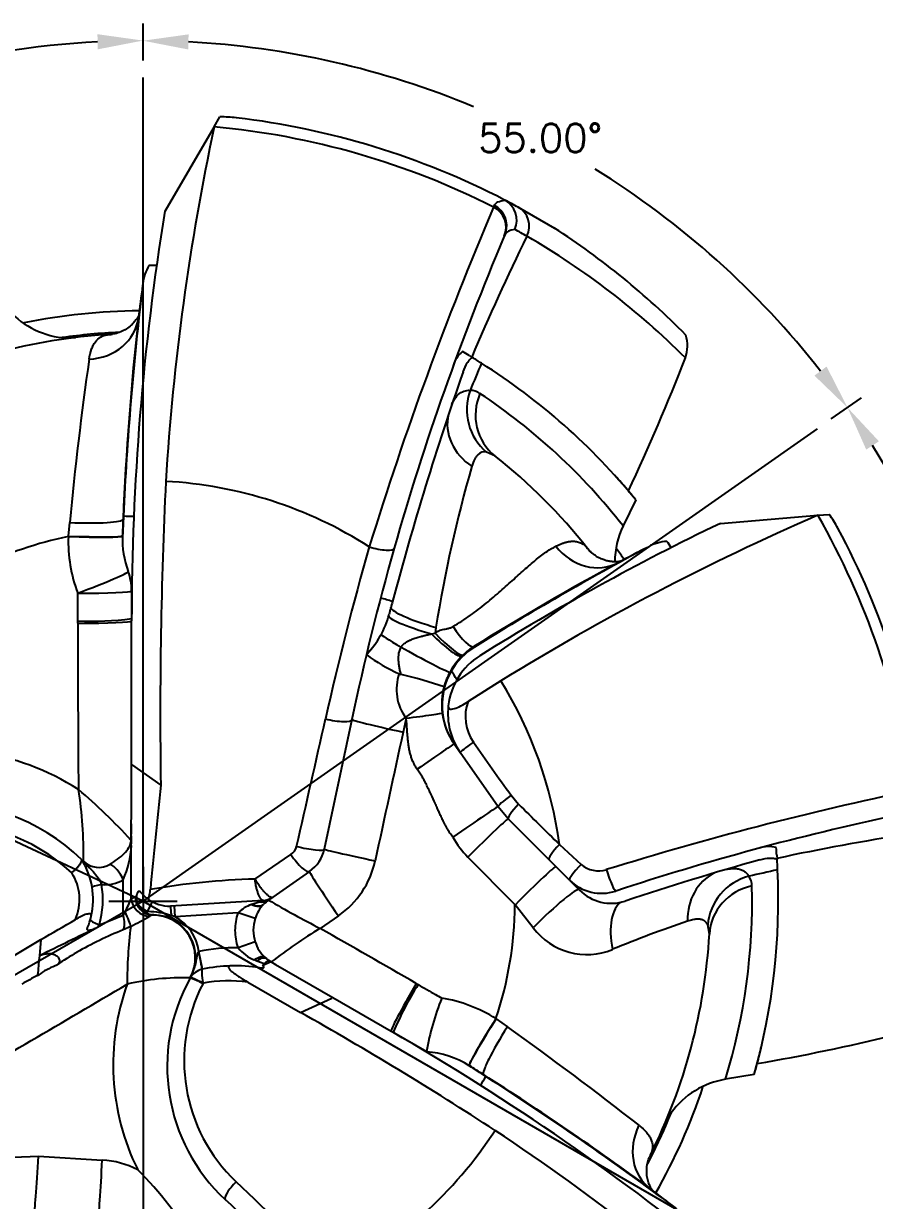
# Model space of a CAD drawing. Extents: x 25.7 to 69.7, y 0 to 17.
# Drawn here: x 66.079 to 68.423, y 4.137 to 7.378 of the extents above; entities that cross this region are included whole.
import ezdxf

# ---------------------------------------------------------------- set-up
doc = ezdxf.new("R2010")
doc.units = 0
doc.header["$MEASUREMENT"] = 0
doc.linetypes.add('CENTER2', pattern=[1.125, 0.75, -0.125, 0.125, -0.125])
doc.layers.get('0').update_dxf_attribs({"linetype": 'CONTINUOUS'})
for name, color, linetype in [('CLine', 5, 'CENTER2'), ('Default', 7, 'CONTINUOUS'), ('ODG-42791R1', 7, 'CONTINUOUS')]:
    doc.layers.add(name, color=color, linetype=linetype)
doc.styles.add('RomanS', font='romans')
doc.dimstyles.get("Standard").update_dxf_attribs({"dimtxt": 0.078125, "dimasz": 0.125, "dimexe": 0.046875, "dimexo": 0.046875, "dimgap": 0.046875, "dimtad": 0, "dimtih": 1, "dimtoh": 1, "dimdec": 4, "dimzin": 4, "dimdsep": 46, "dimtxsty": 'RomanS', "dimcen": 0.09375, "dimclre": 9, "dimazin": 1, "dimtfac": 1, "dimtdec": 4, "dimtofl": 0, "dimtmove": 0, "dimatfit": 1, "dimfxl": 1, "dimtolj": 1, "dimtzin": 0, "dimarcsym": 0})

# ---------------------------------------------------------------- blocks, each defined once
blk = doc.blocks.new('SE')
at = {"layer": 'ODG-42791R1', "color": 7, "linetype": 'Continuous'}
for p, q in [((8.3237, 8.0902), (8.3395, 8.1173)), ((8.3235, 8.0899), (8.1878, 7.8573)), ((9.125, 7.8879), (9.1236, 7.8886)), ((9.0933, 7.869), (9.0953, 7.8737)), ((9.0933, 7.869), (9.0933, 7.869)), ((9.1613, 7.8687), (9.2608, 7.8114)), ((9.1248, 7.7938), (9.1227, 7.7888)), ((8.0297, 7.5178), (8.0347, 7.5183)), ((7.9054, 7.5098), (7.942, 7.51)), ((9.0257, 7.4606), (9.0345, 7.4553)), ((9.0967, 7.1843), (9.0737, 7.1948)), ((9.4846, 7.0632), (9.4498, 6.9912)), ((7.9222, 6.9636), (7.9259, 7.0007)), ((8.0726, 7.0099), (8.0726, 7.0099)), ((9.7178, 6.9984), (9.9863, 7.0206)), ((9.9863, 7.0206), (10.0175, 7.0232)), ((7.9221, 6.9623), (7.9222, 6.9636)), ((8.0707, 6.9642), (8.0706, 6.9632)), ((8.0707, 6.9642), (8.0713, 6.9645)), ((9.3487, 6.9332), (9.352, 6.9294)), ((9.3577, 6.9229), (9.352, 6.9294)), ((8.0867, 6.8656), (8.0869, 6.8661)), ((8.0964, 6.8136), (8.0964, 6.7378)), ((7.9479, 6.7232), (7.9479, 6.7298)), ((8.0964, 6.7378), (8.0964, 6.7378)), ((8.0964, 6.7378), (8.0964, 6.7361)), ((8.0964, 6.3348), (8.0964, 6.7296)), ((8.9344, 6.7121), (8.9319, 6.6963)), ((8.9224, 6.6942), (8.9319, 6.6963)), ((9.0095, 6.6364), (9.0067, 6.6337)), ((8.8333, 6.5845), (8.8384, 6.5824)), ((9.1134, 6.5648), (9.023, 6.5077)), ((8.7027, 6.4586), (8.6268, 6.1014)), ((8.8523, 6.462), (8.844, 6.4238)), ((8.9852, 6.3902), (8.9844, 6.3913)), ((8.9852, 6.3902), (9.0012, 6.3674)), ((9.1056, 6.2183), (9.0012, 6.3674)), ((8.0964, 6.3348), (8.1767, 6.278)), ((9.1412, 6.2497), (9.1621, 6.2251)), ((9.1336, 6.1849), (9.1056, 6.2183)), ((8.0955, 6.1709), (8.0954, 6.1456)), ((8.0955, 6.1428), (8.0955, 6.1709)), ((9.2462, 6.0723), (9.1336, 6.1849)), ((8.0954, 6.1456), (8.0955, 6.1428)), ((8.0955, 5.9656), (8.0955, 6.1113)), ((9.2743, 6.1143), (9.3345, 6.0596)), ((7.9587, 6.0729), (7.9588, 6.0726)), ((7.9603, 6.0713), (7.9607, 6.0709)), ((8.436, 6.0192), (8.5351, 6.0866)), ((9.1522, 5.9477), (9.0222, 6.0791)), ((9.3021, 6.0164), (9.2462, 6.0723)), ((9.8732, 6.0845), (9.8739, 6.0743)), ((8.5863, 6.0402), (8.4848, 5.9691)), ((8.0734, 5.9197), (8.0734, 6.0173)), ((9.3021, 6.0164), (9.3299, 5.9886)), ((8.0955, 5.9656), (8.106, 5.9701)), ((8.4848, 5.9691), (8.4733, 5.9611)), ((8.1237, 5.9359), (8.1332, 5.9285)), ((8.1404, 5.9296), (8.1542, 5.9562)), ((8.459, 5.9602), (8.2032, 5.9443)), ((8.2161, 5.915), (8.2143, 5.945)), ((8.4261, 5.9493), (8.4275, 5.9499)), ((8.4275, 5.9499), (8.4474, 5.9567)), ((8.4474, 5.9567), (8.4592, 5.9602)), ((8.4592, 5.9602), (8.459, 5.9602)), ((9.2024, 5.8848), (9.1522, 5.9477)), ((8.0074, 5.8935), (8.0734, 5.9197)), ((8.0734, 5.9197), (8.0785, 5.9285)), ((8.1536, 5.9202), (8.1461, 5.9169)), ((8.157, 5.9205), (8.1536, 5.9202)), ((8.2161, 5.915), (8.206, 5.9184)), ((8.3896, 5.9258), (8.2161, 5.915)), ((8.4366, 5.9101), (8.3896, 5.9258)), ((8.6659, 5.9179), (8.6158, 5.8833)), ((8.0074, 5.8935), (8.002, 5.8857)), ((8.0939, 5.8886), (8.0731, 5.8792)), ((9.6876, 5.8678), (9.683, 5.8927)), ((7.8463, 5.8527), (7.8422, 5.8077)), ((8.4368, 5.8461), (8.3899, 5.8301)), ((7.8422, 5.8077), (7.841, 5.795)), ((8.2812, 5.8197), (8.2813, 5.8198)), ((8.2916, 5.7709), (8.2813, 5.8198)), ((8.464, 5.803), (8.4678, 5.7997)), ((7.841, 5.795), (7.8376, 5.7583)), ((8.4407, 5.7934), (8.4342, 5.7963)), ((8.4611, 5.7854), (8.4407, 5.7934)), ((8.4569, 5.7814), (8.4793, 5.7917)), ((8.4611, 5.7854), (8.4569, 5.7814)), ((8.4678, 5.7997), (8.4766, 5.7934)), ((8.4788, 5.792), (8.4782, 5.7923)), ((8.4793, 5.7917), (8.4788, 5.792)), ((8.4793, 5.7917), (8.4806, 5.791)), ((8.4806, 5.791), (8.4926, 5.784)), ((8.4926, 5.784), (8.6505, 5.6928)), ((7.8372, 5.7536), (7.8376, 5.7583)), ((8.2572, 5.746), (8.2576, 5.7467)), ((8.2576, 5.7467), (8.2574, 5.747)), ((8.2574, 5.7463), (8.2576, 5.7467)), ((8.2576, 5.7467), (8.2583, 5.748)), ((8.2576, 5.7467), (8.2576, 5.7467)), ((8.2933, 5.7322), (8.2931, 5.7318)), ((8.4163, 5.7354), (8.5612, 5.6518)), ((8.8798, 5.7319), (8.8855, 5.7286)), ((8.5612, 5.6518), (8.6475, 5.6914)), ((8.6505, 5.6928), (8.8111, 5.6001)), ((9.0997, 5.6348), (9.1, 5.6346)), ((9.1, 5.6346), (9.1311, 5.6123)), ((8.8181, 5.596), (8.8167, 5.5969)), ((8.8181, 5.596), (8.8181, 5.596)), ((8.909, 5.5435), (8.8181, 5.596)), ((9.0261, 5.5058), (9.0259, 5.5059)), ((9.0261, 5.5058), (9.026, 5.5051)), ((9.0657, 5.4806), (9.0657, 5.4806)), ((9.8109, 5.4806), (9.7319, 5.4679)), ((9.5823, 5.3755), (9.5641, 5.3437)), ((7.7705, 5.2536), (7.8397, 5.2557)), ((7.8397, 5.2557), (8.0156, 5.2455)), ((9.527, 5.2638), (9.525, 5.2592))]:
    blk.add_line(p, q, dxfattribs=at)
for centre, radius, start, end in [((8.3454, 7.7502), 0.3671, 83.8538, 90.9104), ((8.1277, 5.9586), 2.1719, 62.706, 83.2052), ((14.7546, 6.7146), 6.5763, 167.92595, 176.51768), ((8.1277, 5.9586), 2.1406, 63.1864, 84.7455), ((8.1426, 5.9868), 2.1399, 61.5742, 62.7144), ((9.0942, 7.8332), 0.0628, 336.0107, 60.6665), ((15.0964, 6.7296), 7, 170.72744, 180), ((17.8513, 4.1313), 9.5222, 156.88799, 162.88436), ((9.0651, 7.8132), 0.0625, 336.9515, 63.1839), ((8.1107, 6.0296), 2.1208, 44.532, 57.1596), ((15.7943, 4.9512), 7.25, 156.95919, 164.15902), ((14.9611, 4.9499), 6.4361, 153.82453, 157.08418), ((7.4822, 4.7743), 3.4623, 60.5408, 61.1744), ((8.1276, 5.9585), 2.114, 45.034, 59.9872), ((8.2541, 7.6427), 0.1282, 149.1311, 172.9627), ((8.1277, 5.9586), 1.75, 88.7727, 89.4619), ((16.7667, 6.6181), 8.7021, 173.17059, 177.3676), ((15.4069, 6.6823), 7.3449, 172.40696, 173.10021), ((8.2541, 7.6427), 0.1282, 174.545, 175.4574), ((7.9301, 7.7412), 0.2327, 219.4939, 263.8861), ((8.1277, 5.9586), 1.625, 90.363, 101.6396), ((16.2203, 6.664), 8.155, 173.65888, 177.56947), ((8.1277, 5.9586), 1.5625, 93.4119, 116.67), ((8.1277, 5.9586), 1.5671, 92.419, 98.1569), ((8.0356, 7.5526), 0.0341, 268.2679, 282.6218), ((9.5287, 7.487), 0.0985, 340.5356, 17.6925), ((9.0605, 7.4093), 0.0818, 130.5666, 164.0655), ((8.1277, 5.9586), 1.75, 59.1252, 59.8256), ((6.8817, 4.0061), 4.0659, 57.6088, 58.0298), ((4.5027, 9.4318), 5.4876, 334.7113, 338.8761), ((17.3977, 6.1014), 9.5144, 171.84961, 174.57641), ((15.3588, 4.7908), 6.8332, 157.194, 157.8741), ((8.1137, 5.9429), 1.7705, 39.2546, 57.6984), ((17.2238, 4.545), 8.7017, 160.74009, 165.09358), ((9.028, 7.3145), 0.05, 56.4025, 89.0889), ((8.1284, 5.9595), 1.6764, 37.9812, 56.4191), ((8.1277, 5.9586), 1.5625, 38.4119, 51.67), ((12.5583, 6.1366), 3.6693, 163.8772, 170.9755), ((21.6207, 6.4752), 13.4455, 177.27645, 180.8402), ((8.1277, 5.9586), 1.1572, 57.4209, 86.894), ((8.1132, 5.9418), 1.7716, 40.299, 41.8694), ((8.1287, 5.9584), 1.7491, 39.1741, 40.2131), ((18.5285, 6.5427), 10.4663, 177.44178, 177.69188), ((15.1895, 6.6583), 7.1247, 177.1085, 177.53734), ((8.5559, 6.9402), 0.4883, 170.859, 171.7959), ((7.8183, -4.2069), 11.2276, 88.55036, 88.69602), ((12.7383, 0.6877), 6.9051, 113.48756, 121.66564), ((8.1277, 5.9586), 2.1406, 8.1864, 29.7455), ((9.7202, 6.8079), 0.3671, 28.8538, 35.9104), ((12.7564, 0.6924), 7, 115.7277, 121.91652), ((9.6594, 6.891), 0.2324, 154.4604, 179.6125), ((8.1277, 5.9586), 2.1719, 7.706, 28.2052), ((8.1277, 5.9586), 1.0245, 101.5785, 130.8391), ((8.3249, 6.9485), 0.403, 178.0373, 200.6842), ((8.3213, 6.9537), 0.2502, 177.5395, 200.5066), ((9.5799, 6.8208), 0.1283, 94.1465, 117.9578), ((8.1277, 5.9586), 1.75, 33.7727, 34.4619), ((16.4911, 4.7094), 8.0535, 163.96727, 167.44426), ((15.7943, 4.9512), 7.25, 164.15902, 168), ((13.5116, -0.5442), 8.477, 118.13085, 121.83229), ((8.1277, 5.9586), 1.625, 35.3597, 36.6359), ((12.896, 0.4105), 7.3454, 117.40721, 118.10024), ((9.5799, 6.8208), 0.1283, 119.5377, 120.4504), ((13.1884, -0.0298), 7.8717, 118.46802, 121.81278), ((7.9475, 6.8138), 0.1489, 359.9303, 20.5743), ((6.0329, -2.7534), 9.9343, 73.73727, 73.9341), ((21.1897, 3.4452), 12.8172, 164.90339, 165.07058), ((8.5649, 6.8113), 0.2487, 315.8198, 345.0865), ((7.9848, 7.6053), 0.8763, 267.5914, 277.3221), ((91.3242, 6.8193), 83.3763, 180.066032, 180.38025), ((8.563, 6.8083), 0.2485, 316.4261, 325.8209), ((9.1398, 6.4974), 0.1886, 121.7566, 149.931), ((9.1397, 6.5004), 0.1883, 122.3864, 133.7539), ((8.7378, 6.3268), 0.4486, 47.5569, 47.8492), ((9.031, 7.0283), 0.4859, 233.6448, 245.9851), ((9.1548, 6.4749), 0.1875, 121.9165, 173.5423), ((9.1404, 6.4984), 0.1902, 134.6666, 151.4731), ((8.9554, 6.5407), 0.1297, 160.2828, 217.3907), ((8.4766, 5.0956), 1.5302, 71.7122, 76.3266), ((9.139, 6.4978), 0.1877, 149.9017, 214.9976), ((9.14, 6.4981), 0.19, 151.3403, 164.6232), ((-0.3761, 0.3818), 11.2267, 33.43967, 33.58404), ((9.1381, 6.4993), 0.1879, 164.8037, 187.0441), ((8.1277, 5.9586), 1.1572, 7.7363, 31.5911), ((-57.8022, 6.5236), 65.8986, 359.693359, 0.012042), ((9.1548, 6.4749), 0.1875, 173.5423, 215), ((9.1376, 6.4662), 0.122, 160.1098, 215.0301), ((-44.1032, 18.2455), 54.0343, 347.02017, 347.40204), ((9.1395, 6.4999), 0.1893, 187.1884, 214.9987), ((77.1024, 54.3232), 83.2453, 215.150861, 215.274321), ((7.5706, 5.6688), 0.7074, 57.594, 105.8197), ((6.9099, 6.0937), 1.054, 358.6181, 9.4094), ((6.9257, 5.0628), 1.58, 42.2753, 49.5991), ((52.6848, 1.6734), 44.7457, 174.09343, 174.46359), ((12.1599, -2.8571), 9.319, 101.84821, 107.20338), ((7.5686, 5.6676), 0.5625, 46.1032, 94.6847), ((11.6999, -0.8993), 7.25, 101.95916, 108.24836), ((7.5758, 5.6501), 0.5251, 47.3885, 94.0276), ((7.8725, 6.1425), 0.2229, 355.6553, 0.7923), ((7.6209, 6.127), 0.4748, 358.0979, 1.9021), ((9.2455, 6.2897), 0.3069, 210.4539, 223.315), ((11.2209, -0.2175), 6.4361, 98.82453, 102.08418), ((7.8209, 6.1264), 0.2751, 336.6375, 356.8485), ((8.5141, 6.1174), 0.0373, 304.1599, 346.8327), ((8.529, 6.1222), 0.1, 305, 348), ((9.8511, 6.0266), 0.0818, 75.5664, 109.0655), ((8.1277, 5.9586), 1.75, 4.1252, 4.8256), ((7.7825, 5.963), 0.2077, 347.0625, 31.8732), ((8.032, 6.1452), 0.103, 226.1897, 228.3549), ((8.0055, 6.1108), 0.0597, 225.3944, 302.0635), ((8.5252, 6.1215), 0.2475, 304.6301, 347.7707), ((9.382, 6.1135), 0.0719, 228.6227, 287.5271), ((11.954, -1.5379), 7.9018, 105.61913, 108.42917), ((5.8137, 5.8593), 4.0659, 2.6088, 3.0298), ((7.8167, 5.9629), 0.1363, 336.1224, 32.743), ((11.3186, -0.6344), 6.833, 102.19387, 102.87399), ((8.1069, 5.9611), 1.7705, 344.2546, 2.6984), ((7.7593, 5.963), 0.2577, 344.364, 9.1401), ((8.0224, 6.1044), 0.1009, 265.004, 300.3097), ((8.4942, 3.9861), 2.0339, 91.642, 99.8062), ((9.3905, 6.1048), 0.125, 225, 288.2484), ((8.1289, 5.9585), 1.6763, 342.9811, 1.4192), ((9.7549, 5.9989), 0.0498, 1.3616, 34.1307), ((7.7292, 6.1109), 0.3941, 332.4236, 338.367), ((8.1105, 5.9456), 0.0248, 90.8681, 100.3281), ((8.1471, 5.966), 0.0373, 173.1902, 212.7467), ((8.2032, 6.051), 0.1067, 218.9621, 235.3792), ((8.0222, 6.0008), 0.126, 342.6593, 355.2654), ((8.2032, 6.051), 0.1067, 235.3792, 270), ((8.4561, 6.0101), 0.05, 273.5534, 305), ((8.4828, 5.9723), 0.00371, 271.7265, 302.0491), ((9.4172, 6.0756), 0.1232, 224.9505, 288.3617), ((8.2032, 6.051), 0.1367, 230.2701, 242.668), ((8.4642, 5.8501), 0.1063, 110.9751, 134.563), ((8.5355, 5.8788), 0.1038, 137.1494, 162.4587), ((8.5313, 5.8782), 0.1011, 125.0061, 134.539), ((10.2222, 8.9972), 3.5039, 240.0571, 242.7127), ((8.1277, 5.9586), 1.0245, 341.5787, 359.3931), ((-20.7343, 55.2956), 57.1092, 300.03022, 300.14033), ((7.7825, 5.963), 0.2077, 338.0959, 347.0625), ((7.7132, 6.6514), 0.8525, 296.5261, 300.5148), ((8.1555, 5.8036), 0.1269, 96.8463, 100.119), ((8.1598, 5.9682), 0.0478, 236.1515, 267.3647), ((8.1336, 5.6916), 0.2381, 72.2975, 88.356), ((8.1555, 5.8036), 0.1169, 88.96, 89.2966), ((8.1555, 5.8036), 0.1169, 330.8465, 88.96), ((8.1555, 5.8036), 0.1269, 7.3426, 61.4556), ((8.5313, 5.8784), 0.0999, 161.4744, 198.8596), ((10.82, 2.4177), 3.6839, 108.8855, 112.3189), ((12.4775, -3.4849), 10.3845, 115.52994, 116.51112), ((8.4521, 4.9331), 1.0191, 111.8277, 119.8477), ((9.3207, 5.7313), 1.2368, 172.6933, 180.0738), ((9.3527, 4.6595), 1.4285, 121.0542, 127.6241), ((-49.1491, -95.1401), 116.3723, 60.089355, 60.239184), ((9.3495, 5.9947), 0.1836, 216.7538, 292.9239), ((8.1277, 5.9586), 1.5625, 333.4119, 356.67), ((1.0901, 17.1172), 13.1354, 297.20709, 300.95455), ((8.534, 5.8774), 0.1022, 197.8363, 226.7156), ((8.2322, 5.3032), 0.5884, 119.2116, 125.4192), ((8.4521, 4.9331), 1.0191, 119.8477, 120.0133), ((8.3814, 5.3401), 0.49, 89.0034, 101.7776), ((8.4741, 5.8946), 0.1061, 217.4731, 247.9308), ((8.5312, 5.8783), 0.101, 228.2562, 238.7003), ((7.9611, 5.5914), 0.2034, 111.7132, 126.3309), ((8.3009, 5.7217), 0.05, 101.8996, 150), ((8.3813, 5.3411), 0.4391, 91.5221, 101.9108), ((8.3814, 5.3401), 0.44, 81.2191, 91.5333), ((8.5312, 5.8783), 0.101, 237.2449, 238.3335), ((8.3152, 4.8336), 1.0367, 117.4561, 120.1665), ((7.8251, 5.781), 0.0299, 293.8263, 301.0336), ((8.2376, 5.067), 0.6803, 88.3312, 103.0562), ((8.6942, 5.5031), 0.5, 150.9402, 227.1337), ((8.6942, 5.5031), 0.5, 150.8465, 150.8965), ((8.3648, 5.3523), 0.3866, 82.3456, 100.659), ((-17.6213, 49.0717), 50.3913, 299.975, 300.67125), ((8.6996, 5.5086), 0.6542, 160.2416, 206.2767), ((8.7009, 5.519), 0.46, 152.4508, 226.4593), ((9.6253, 5.259), 0.8763, 147.5914, 157.3221), ((9.6501, 5.4114), 0.7535, 158.1999, 169.8699), ((8.8854, 5.2935), 0.403, 57.8727, 80.7033), ((3.7948, -2.8199), 9.7206, 56.94137, 60.63672), ((3.6206, -2.1354), 9.5074, 51.84887, 54.5776), ((5.3111, -0.4621), 7, 50.72737, 60), ((8.894, 10.9183), 5.4857, 279.7108, 283.7264), ((8.8918, 5.2939), 0.2502, 57.5489, 86.042), ((8.1057, 5.9608), 1.7716, 345.299, 346.8694), ((8.1281, 5.9576), 1.7491, 344.1741, 345.2131), ((5.2202, -0.4794), 7.0921, 57.10546, 57.54598), ((3.4888, -3.253), 10.3623, 57.43969, 57.6989), ((8.7637, 5.0969), 0.4883, 50.859, 51.7959), ((4.6951, -1.3985), 8.1501, 53.65792, 57.57084), ((-0.5212, 11.3092), 11.2276, 328.55036, 328.69602), ((4.3655, -1.8728), 8.7264, 53.17686, 57.36206), ((8.1277, 5.9586), 1.625, 330.3649, 341.633), ((9.7702, 5.2384), 0.2327, 99.4939, 143.8861), ((8.1277, 5.9586), 1.5671, 332.5131, 338.1569), ((8.1277, 5.9586), 1.1572, 296.7327, 326.9226), ((5.4889, -0.1266), 6.5393, 47.86788, 56.50876), ((9.5542, 5.2413), 0.0341, 148.2683, 162.6249), ((8, 4.9964), 0.2496, 63.0833, 86.4036), ((7.3631, 4.4701), 1.0598, 30.8762, 44.9606), ((3.0347, -0.5044), 7.8097, 44.04492, 46.767), ((5.1142, -0.7085), 7.3463, 52.40805, 53.10106), ((3.422, -0.1772), 7.25, 44.21574, 47.13372)]:
    blk.add_arc(centre, radius, start, end, dxfattribs=at)
for centre, major_axis, ratio, start_param, end_param in [((9.0673, 7.8183), (0.0575, -0.0245), 0.992246, 0.083845, 1.506367), ((9.1315, 7.8138), (-0.0297, -0.055), 0.942972, 1.629534, 3.141593), ((9.0673, 7.8183), (0.0575, -0.0245), 0.992246, 0, 0.056938), ((7.9662, 7.5827), (0.149, -0.017), 0.882836, 4.900666, 6.275661), ((8.0203, 7.6674), (-0.023, 0.1482), 0.959407, 3.046882, 3.142329), ((9.1639, 7.3127), (-0.0172, -0.149), 0.962344, 4.470379, 5.727569), ((9.1898, 7.3019), (-0.093, -0.1177), 0.961425, 4.987006, 6.283185), ((9.1139, 7.262), (0.1419, -0.0487), 0.880772, 3.2313, 4.430817), ((7.9207, 6.9687), (0.1499, -0.0054), 0.042392, 4.722672, 6.269562), ((7.9208, 6.9703), (0.1499, -0.006), 0.044511, 4.723359, 6.269528), ((9.3655, 7.0224), (0.0716, -0.1318), 0.882839, 4.900662, 6.275656), ((8.7595, 6.9473), (0.0601, -0.0171), 0.248545, 4.637781, 6.283185), ((9.4659, 7.0267), (0.1083, 0.1038), 0.959406, 3.046889, 3.141603), ((9.4659, 7.0267), (0.1083, 0.1038), 0.959406, 3.141603, 3.170166), ((7.9464, 6.8125), (-0.1403, -0.0531), 0.043112, 1.564154, 3.132273), ((7.9464, 6.8125), (-0.15, 0), 0.042671, 1.579853, 3.141593), ((8.9485, 6.7076), (0.1452, -0.0378), 0.131351, 3.12906, 4.565885), ((8.9547, 6.731), (0.1451, -0.0381), 0.157042, 3.206893, 4.613721), ((7.9464, 6.7296), (-0.15, 0), 0.042464, 1.580778, 3.141593), ((8.9968, 6.7274), (0.0423, -0.0679), 0.246406, 4.753999, 6.267455), ((8.9159, 6.6233), (0.1328, -0.0697), 0.040399, 3.137338, 4.1164), ((8.9392, 6.7028), (-0.0677, 0.069), 0.186826, 1.512359, 3.124871), ((8.9435, 6.7069), (-0.0662, 0.0704), 0.162426, 1.568734, 3.124914), ((8.8885, 6.6356), (-0.0848, 0.0463), 0.051726, 0.975579, 3.125946), ((8.6416, 6.4716), (0.0611, -0.013), 0.219134, 4.570763, 6.283185), ((8.8494, 6.4274), (0.1467, -0.0312), 0.030861, 3.141593, 4.681544), ((8.8558, 6.4644), (-0.0959, -0.0119), 0.020307, 1.532175, 3.133441), ((8.8877, 6.3236), (-0.0968, -0.0677), 0.00709, 3.141593, 4.755443), ((9.0524, 6.4032), (-0.0512, -0.0358), 0.04334, 4.970655, 6.283185), ((9.1568, 6.2541), (-0.0512, -0.0358), 0.086794, 4.959657, 6.283185), ((9.1778, 6.2291), (-0.0442, -0.0442), 0.13496, 4.937162, 6.283185), ((8.9871, 6.1354), (-0.1184, -0.0829), 0.01732, 3.141593, 4.752439), ((9.0286, 6.08), (-0.1049, -0.1049), 0.026464, 3.141593, 4.747082), ((8.5657, 6.1144), (0.0611, -0.013), 0.138966, 4.490075, 6.283185), ((8.7735, 6.0702), (0.1467, -0.0312), 0.016216, 3.141593, 4.671879), ((9.2904, 6.1165), (-0.0442, -0.0442), 0.160145, 4.919857, 6.283185), ((8.0502, 6.0173), (-0.0249, 0.0434), 0.413946, 4.47915, 5.771846), ((8.5505, 6.0914), (0.0358, -0.0512), 0.247522, 4.63425, 6.283185), ((9.3463, 6.0606), (-0.0442, -0.0442), 0.123923, 4.857915, 6.283185), ((8.6724, 5.9174), (0.086, -0.1229), 0.033755, 3.141593, 4.684743), ((9.1587, 5.9476), (-0.1061, -0.1061), 0.031183, 3.141593, 4.742909), ((9.4101, 6.0454), (0.0196, -0.0594), 0.099835, 4.686808, 6.283185), ((9.7611, 5.8983), (0.0415, -0.1441), 0.880774, 3.293821, 4.43082), ((8.0369, 6.0039), (0.0494, 0.0079), 0.082997, 2.047049, 3.141593), ((9.8313, 5.8865), (-0.1319, -0.0714), 0.962346, 4.470354, 5.727545), ((9.8373, 5.8591), (-0.1497, 0.0087), 0.961425, 4.987006, 6.283185), ((8.1423, 5.9656), (0.0278, -0.0416), 0.910905, 4.165847, 5.731346), ((8.1528, 5.9701), (0.0089, -0.0492), 0.933912, 4.545035, 6.108288), ((8.4559, 6.0101), (0.0031, -0.0499), 0.964087, 0, 0.531451), ((9.2229, 5.8834), (-0.1061, -0.1061), 0.103919, 3.141593, 4.802717), ((8.1576, 5.9705), (-0.0006, -0.05), 0.9358, 5.486591, 5.782887), ((8.4239, 5.9846), (0.0356, -0.0351), 0.554621, 5.266953, 6.279312), ((8.4253, 5.986), (0.0351, -0.0356), 0.565512, 5.289284, 6.283185), ((8.4446, 6.002), (0.0287, -0.041), 0.74948, 5.59881, 6.283185), ((9.5006, 5.8174), (0.0471, -0.1424), 0.498777, 3.262848, 4.491991), ((8.0306, 5.8935), (0.0481, -0.0135), 0.139922, 3.141593, 4.248797), ((8.0502, 5.9197), (0.0158, -0.0474), 0.445411, 0.417319, 1.423667), ((8.0713, 5.9285), (0.0222, -0.0448), 0.129458, 0.414225, 1.506693), ((8.1554, 5.8035), (-0.0584, 0.1012), 0.991896, 3.686425, 5.771522), ((8.2803, 5.8196), (0.0103, -0.0489), 0.017281, 0, 1.569408), ((8.4307, 5.7657), (0.0336, 0.037), 0.414337, 0.019326, 1.045925), ((8.4365, 5.7607), (0.0314, 0.0389), 0.414351, 0, 0.974424), ((8.3009, 5.7217), (0.0103, -0.0489), 0.109553, 3.141593, 4.474234), ((7.8523, 5.7274), (-0.0152, 0.0262), 0.966281, 6.156302, 6.283185), ((8.3009, 5.7217), (0.0433, -0.025), 0.107553, 1.809854, 3.141593), ((8.2143, 5.7717), (0.0433, -0.025), 0.687483, 0, 0.039758), ((8.8861, 5.73), (0.075, 0.1299), 0.042464, 1.580778, 3.141593), ((9.1059, 5.6327), (-0.08, -0.1269), 0.042362, 4.722795, 6.269619), ((9.1063, 5.6325), (-0.0801, -0.1268), 0.042897, 4.722968, 6.26961), ((9.6149, 5.2863), (-0.0892, -0.1206), 0.882827, 4.900643, 6.275649), ((7.8372, 5.2497), (0.009, 0.1497), 0.01411, 3.141593, 4.753679), ((9.6613, 5.1971), (0.1399, -0.0542), 0.959406, 3.046835, 3.14233), ((8.0146, 5.239), (0.009, 0.1497), 0.004188, 3.141593, 4.755821), ((8.3881, 5.1733), (-0.034, -0.0366), 0.228615, 4.587426, 6.283185)]:
    blk.add_ellipse(centre, major_axis=major_axis, ratio=ratio, start_param=start_param, end_param=end_param, dxfattribs=at)
for points in [[(9.0953, 7.8737), (9.0987, 7.8818), (9.1087, 7.8866), (9.125, 7.8879)], [(9.1516, 7.8076), (9.137, 7.8061), (9.1281, 7.8014), (9.1248, 7.7938)], [(8.844, 6.4238), (8.8184, 6.3056), (8.7926, 6.1874), (8.7671, 6.0691)], [(9.1621, 6.2251), (9.1996, 6.1881), (9.237, 6.1512), (9.2743, 6.1143)], [(8.1158, 5.9459), (8.118, 5.9423), (8.1206, 5.9389), (8.1237, 5.9359)]]:
    blk.add_open_spline(points, degree=3, dxfattribs=at)
for points, knots in [([(8.1164, 7.5736), (8.1161, 7.5727), (8.1149, 7.5698), (8.1112, 7.563), (8.1047, 7.5537), (8.0951, 7.5435), (8.0819, 7.5333), (8.0665, 7.5252), (8.0526, 7.5206), (8.0459, 7.5197), (8.0434, 7.5194)], [0.3086829, 0.3086829, 0.3086829, 0.3086829, 0.3746313, 0.4577126, 0.5418224, 0.6362877, 0.7373684, 0.842926, 0.9484727, 1, 1, 1, 1]), ([(7.9794, 7.4503), (7.9809, 7.4605), (7.9831, 7.4696), (7.9873, 7.4816), (7.9889, 7.4853), (7.9924, 7.4921), (7.9943, 7.4952), (8.0047, 7.5093), (8.0157, 7.5158), (8.0297, 7.5178)], [0, 0, 0, 0, 0.25, 0.25, 0.375, 0.375, 0.5, 0.5, 1, 1, 1, 1]), ([(9.0091, 7.4153), (9.0126, 7.425), (9.0164, 7.4332), (9.0227, 7.4433), (9.0249, 7.4462), (9.0296, 7.4514), (9.032, 7.4536), (9.0345, 7.4553)], [0, 0, 0, 0, 0.5, 0.5, 0.75, 0.75, 1, 1, 1, 1]), ([(8.978, 7.326), (8.9796, 7.3295), (8.9812, 7.3327), (8.9849, 7.3392), (8.987, 7.3424), (8.9913, 7.3482), (8.9936, 7.3507), (9.0054, 7.3619), (9.0163, 7.3657), (9.0288, 7.3645)], [0.1425266, 0.1425266, 0.1425266, 0.1425266, 0.25, 0.25, 0.375, 0.375, 0.5, 0.5, 1, 1, 1, 1]), ([(9.0737, 7.1948), (9.0644, 7.1965), (9.0565, 7.194), (9.048, 7.1858), (9.0464, 7.1838), (9.0434, 7.1795), (9.0419, 7.177), (9.0378, 7.169), (9.0354, 7.1627), (9.0333, 7.1555)], [0, 0, 0, 0, 0.5, 0.5, 0.625, 0.625, 0.75, 0.75, 1, 1, 1, 1]), ([(7.9259, 7.0007), (7.964, 6.9991), (8.0016, 6.9991), (8.0421, 7.0017), (8.053, 7.0029), (8.0681, 7.006), (8.0722, 7.0078), (8.0726, 7.0099)], [0, 0, 0, 0, 0.5, 0.5, 0.75, 0.75, 1, 1, 1, 1]), ([(8.9819, 6.7142), (8.9898, 6.7191), (9.0061, 6.7291), (9.0289, 6.7449), (9.0513, 6.7615), (9.0796, 6.7839), (9.1129, 6.8123), (9.149, 6.8446), (9.1767, 6.8696), (9.1972, 6.8874), (9.2172, 6.9042), (9.24, 6.9218), (9.2567, 6.9312), (9.2646, 6.9356)], [0, 0, 0, 0, 0.060918, 0.126072, 0.185674, 0.251642, 0.378173, 0.504425, 0.629286, 0.694529, 0.753838, 0.883605, 1, 1, 1, 1]), ([(9.2646, 6.9356), (9.266, 6.9363), (9.2689, 6.9378), (9.2731, 6.9396), (9.2772, 6.9414), (9.2812, 6.9429), (9.2851, 6.9443), (9.2889, 6.9455), (9.2926, 6.9466), (9.2962, 6.9474), (9.2997, 6.9481), (9.3032, 6.9486), (9.3065, 6.949), (9.3098, 6.9492), (9.314, 6.9492), (9.319, 6.9488), (9.3247, 6.9478), (9.3301, 6.9461), (9.3352, 6.9438), (9.34, 6.9409), (9.3445, 6.9374), (9.3473, 6.9346), (9.3487, 6.9332)], [0, 0, 0, 0, 0.039219, 0.078251, 0.117099, 0.155765, 0.194251, 0.232559, 0.270692, 0.308651, 0.346439, 0.384059, 0.421513, 0.458802, 0.49593, 0.56863, 0.64107, 0.713268, 0.785243, 0.857012, 0.928592, 1, 1, 1, 1]), ([(9.4451, 6.8945), (9.444, 6.8942), (9.4408, 6.8934), (9.4351, 6.8926), (9.4279, 6.8923), (9.4216, 6.8926), (9.4162, 6.8932), (9.4112, 6.894), (9.405, 6.8953), (9.3966, 6.8978), (9.3855, 6.9023), (9.3722, 6.9099), (9.3651, 6.916), (9.3605, 6.92)], [0.2114784, 0.2114784, 0.2114784, 0.2114784, 0.2657053, 0.3618518, 0.4360467, 0.4974852, 0.5473029, 0.5856281, 0.6259258, 0.6879958, 0.7716471, 0.8761088, 1, 1, 1, 1]), ([(7.9479, 6.7297), (7.9479, 6.7484), (7.9479, 6.7669), (7.9478, 6.7854), (7.9478, 6.7923), (7.9478, 6.7992), (7.9478, 6.8061)], [0, 0, 0, 0, 0.729305, 0.729305, 0.729305, 1, 1, 1, 1]), ([(8.9319, 6.6963), (8.9324, 6.6968), (8.9334, 6.6976), (8.9351, 6.6988), (8.9369, 6.7), (8.9388, 6.7011), (8.9409, 6.7021), (8.9443, 6.7034), (8.9495, 6.7051), (8.9564, 6.7067), (8.9624, 6.7079), (8.9669, 6.7089), (8.9706, 6.7098), (8.9745, 6.7109), (8.9785, 6.7124), (8.9808, 6.7136), (8.9819, 6.7142)], [0, 0, 0, 0, 0.036316, 0.074144, 0.113686, 0.15512, 0.198603, 0.244273, 0.357978, 0.505056, 0.636072, 0.700352, 0.763488, 0.851736, 0.930363, 1, 1, 1, 1]), ([(8.839, 6.658), (8.8395, 6.6586), (8.8403, 6.66), (8.8418, 6.6619), (8.8434, 6.6638), (8.8452, 6.6656), (8.8471, 6.6673), (8.8492, 6.669), (8.8514, 6.6706), (8.8538, 6.6722), (8.8564, 6.6737), (8.8591, 6.6752), (8.862, 6.6766), (8.8651, 6.678), (8.8709, 6.6804), (8.8799, 6.6835), (8.8911, 6.6868), (8.9019, 6.6895), (8.9119, 6.6919), (8.9189, 6.6935), (8.9224, 6.6942)], [0, 0, 0, 0, 0.02449, 0.049419, 0.074993, 0.101398, 0.128804, 0.15736, 0.187196, 0.218423, 0.251139, 0.285424, 0.321348, 0.35897, 0.398339, 0.529231, 0.674607, 0.778248, 0.886691, 1, 1, 1, 1]), ([(8.8384, 6.5824), (8.8378, 6.5845), (8.8368, 6.5885), (8.8354, 6.5944), (8.8342, 6.6001), (8.8329, 6.6073), (8.8318, 6.6159), (8.8313, 6.6248), (8.8315, 6.6321), (8.8321, 6.6379), (8.8331, 6.6434), (8.8346, 6.6486), (8.8365, 6.6535), (8.8382, 6.6565), (8.839, 6.658)], [0, 0, 0, 0, 0.081696, 0.16021, 0.235625, 0.308033, 0.448495, 0.575076, 0.656529, 0.732304, 0.803334, 0.870737, 0.935814, 1, 1, 1, 1]), ([(8.9684, 6.496), (8.9682, 6.4941), (8.9684, 6.4924), (8.9696, 6.4897), (8.9707, 6.4886), (8.9736, 6.4873), (8.9755, 6.487), (8.9799, 6.4872), (8.9824, 6.4877), (8.9906, 6.49), (8.9969, 6.4927), (9.0097, 6.4995), (9.0163, 6.5035), (9.023, 6.5077)], [0, 0, 0, 0, 0.125, 0.125, 0.25, 0.25, 0.375, 0.375, 0.5, 0.5, 0.75, 0.75, 1, 1, 1, 1]), ([(8.883, 6.3213), (8.8821, 6.3227), (8.8803, 6.3253), (8.8778, 6.3295), (8.8754, 6.3337), (8.8732, 6.3382), (8.8711, 6.3427), (8.8692, 6.3474), (8.8674, 6.3523), (8.8658, 6.3573), (8.8642, 6.3625), (8.8629, 6.3679), (8.8616, 6.3734), (8.8605, 6.3791), (8.8594, 6.385), (8.8584, 6.3919), (8.8574, 6.3999), (8.8566, 6.4089), (8.8558, 6.418), (8.855, 6.4299), (8.8542, 6.4422), (8.8533, 6.4538), (8.8526, 6.4595), (8.8523, 6.462)], [0, 0, 0, 0, 0.032933, 0.066103, 0.099594, 0.133488, 0.167866, 0.202808, 0.238386, 0.274674, 0.31174, 0.349649, 0.388462, 0.428238, 0.469031, 0.510893, 0.571715, 0.636652, 0.695257, 0.760645, 0.88162, 0.948452, 1, 1, 1, 1]), ([(8.981, 6.1341), (8.9796, 6.136), (8.9769, 6.1399), (8.973, 6.1459), (8.9692, 6.1522), (8.9654, 6.1587), (8.9617, 6.1654), (8.9579, 6.1723), (8.9536, 6.1808), (8.9485, 6.1912), (8.943, 6.2031), (8.9374, 6.2153), (8.9302, 6.2316), (8.9233, 6.2472), (8.9158, 6.2633), (8.9099, 6.2755), (8.9034, 6.288), (8.8969, 6.2997), (8.8903, 6.3106), (8.8854, 6.3179), (8.883, 6.3213)], [0, 0, 0, 0, 0.033166, 0.067058, 0.101712, 0.137157, 0.173427, 0.210549, 0.248551, 0.309384, 0.373993, 0.43412, 0.499964, 0.625942, 0.676214, 0.751405, 0.818258, 0.876046, 0.94043, 1, 1, 1, 1]), ([(8.0372, 6.0602), (8.0499, 6.068), (8.0651, 6.0782), (8.0812, 6.0945), (8.0856, 6.1001), (8.0905, 6.1087), (8.0919, 6.1117), (8.0939, 6.1179), (8.0948, 6.1214), (8.0947, 6.1256)], [0, 0, 0, 0, 0.5, 0.5, 0.75, 0.75, 0.875, 0.875, 1, 1, 1, 1]), ([(7.9313, 6.0366), (7.9336, 6.0385), (7.9358, 6.0404), (7.94, 6.0442), (7.9419, 6.0461), (7.9457, 6.0499), (7.9474, 6.0518), (7.9506, 6.0553), (7.952, 6.0571), (7.9545, 6.0603), (7.9556, 6.0619), (7.9573, 6.0648), (7.958, 6.0661), (7.9594, 6.0697), (7.9596, 6.0715), (7.9588, 6.0726)], [0, 0, 0, 0, 0.125, 0.125, 0.25, 0.25, 0.375, 0.375, 0.5, 0.5, 0.625, 0.625, 0.75, 0.75, 1, 1, 1, 1]), ([(7.9607, 6.0709), (7.9612, 6.0703), (7.9618, 6.0696), (7.9629, 6.0683), (7.9635, 6.0676), (7.9652, 6.0655), (7.9664, 6.0642), (7.97, 6.0602), (7.9725, 6.0576), (7.98, 6.0499), (7.9852, 6.0449), (7.995, 6.0344), (7.9997, 6.0289), (8.0078, 6.0169), (8.0111, 6.0106), (8.0137, 6.0039)], [0, 0, 0, 0, 0.03125, 0.03125, 0.0625, 0.0625, 0.125, 0.125, 0.25, 0.25, 0.5, 0.5, 0.75, 0.75, 1, 1, 1, 1]), ([(9.8265, 6.0721), (9.8365, 6.0748), (9.8454, 6.0764), (9.8573, 6.077), (9.861, 6.0769), (9.8678, 6.076), (9.871, 6.0753), (9.8739, 6.0743)], [0, 0, 0, 0, 0.5, 0.5, 0.75, 0.75, 1, 1, 1, 1]), ([(9.7334, 6.0459), (9.7345, 6.0462), (9.737, 6.0466), (9.7407, 6.0472), (9.7445, 6.0477), (9.7482, 6.0481), (9.7518, 6.0483), (9.7552, 6.0484), (9.7586, 6.0483), (9.7618, 6.048), (9.7649, 6.0477), (9.7687, 6.047), (9.7731, 6.0459), (9.778, 6.044), (9.7824, 6.0416), (9.7865, 6.0387), (9.7902, 6.0353), (9.7934, 6.0314), (9.7953, 6.0283), (9.7962, 6.0268)], [0.1225012, 0.1225012, 0.1225012, 0.1225012, 0.1552393, 0.193894, 0.2324797, 0.2709931, 0.3094308, 0.3477895, 0.3860658, 0.4242566, 0.4623586, 0.5003688, 0.5714974, 0.6427379, 0.7140737, 0.7854872, 0.8569593, 0.9284705, 1, 1, 1, 1]), ([(8.4829, 5.9686), (8.4819, 5.9685), (8.4806, 5.9688), (8.4777, 5.9699), (8.4761, 5.9708), (8.4726, 5.9732), (8.4707, 5.9748), (8.4667, 5.9784), (8.4646, 5.9805), (8.4603, 5.9851), (8.4581, 5.9877), (8.4535, 5.9933), (8.4513, 5.9962), (8.4468, 6.0024), (8.4445, 6.0057), (8.4412, 6.0107), (8.4401, 6.0124), (8.438, 6.0158), (8.437, 6.0175), (8.436, 6.0192)], [0, 0, 0, 0, 0.125, 0.125, 0.25, 0.25, 0.375, 0.375, 0.5, 0.5, 0.625, 0.625, 0.75, 0.75, 0.875, 0.875, 0.9375, 0.9375, 1, 1, 1, 1]), ([(8.459, 5.9602), (8.4579, 5.9601), (8.4569, 5.9604), (8.4547, 5.9618), (8.4536, 5.9629), (8.4513, 5.9658), (8.4502, 5.9676), (8.4479, 5.9718), (8.4468, 5.9743), (8.4447, 5.9797), (8.4437, 5.9826), (8.4418, 5.9891), (8.4408, 5.9926), (8.4392, 5.9997), (8.4384, 6.0035), (8.4374, 6.0093), (8.4371, 6.0113), (8.4365, 6.0152), (8.4362, 6.0173), (8.436, 6.0192)], [0, 0, 0, 0, 0.125, 0.125, 0.25, 0.25, 0.375, 0.375, 0.5, 0.5, 0.625, 0.625, 0.75, 0.75, 0.875, 0.875, 0.9375, 0.9375, 1, 1, 1, 1]), ([(8.1101, 5.9705), (8.1105, 5.9732), (8.111, 5.9758), (8.1124, 5.9806), (8.1131, 5.9826), (8.115, 5.9854), (8.1161, 5.9861), (8.1182, 5.9859), (8.1192, 5.9851), (8.1202, 5.9839)], [0, 0, 0, 0, 0.25, 0.25, 0.5, 0.5, 0.75, 0.75, 1, 1, 1, 1]), ([(8.206, 5.9184), (8.2059, 5.9202), (8.2058, 5.9219), (8.2056, 5.9253), (8.2055, 5.927), (8.2052, 5.9317), (8.2049, 5.9345), (8.2044, 5.9393), (8.2042, 5.9411), (8.2037, 5.9437), (8.2034, 5.9443), (8.2032, 5.9443)], [0, 0, 0, 0, 0.125, 0.125, 0.25, 0.25, 0.5, 0.5, 0.75, 0.75, 1, 1, 1, 1]), ([(7.9849, 5.9165), (7.9852, 5.918), (7.9852, 5.9192), (7.9845, 5.9213), (7.9837, 5.9221), (7.9815, 5.9231), (7.98, 5.9233), (7.9765, 5.9231), (7.9744, 5.9228), (7.9677, 5.921), (7.9626, 5.9188), (7.9521, 5.9138), (7.9467, 5.9108), (7.9413, 5.9077)], [0, 0, 0, 0, 0.125, 0.125, 0.25, 0.25, 0.375, 0.375, 0.5, 0.5, 0.75, 0.75, 1, 1, 1, 1]), ([(8.3899, 5.8301), (8.3846, 5.8456), (8.3819, 5.8615), (8.3818, 5.886), (8.3825, 5.8942), (8.3851, 5.9102), (8.387, 5.918), (8.3896, 5.9258)], [0, 0, 0, 0, 0.5, 0.5, 0.75, 0.75, 1, 1, 1, 1]), ([(9.683, 5.8927), (9.6826, 5.8935), (9.6819, 5.895), (9.6806, 5.8971), (9.6792, 5.899), (9.6776, 5.9007), (9.676, 5.9023), (9.6742, 5.9037), (9.6722, 5.9049), (9.6701, 5.906), (9.668, 5.9069), (9.6656, 5.9076), (9.6625, 5.9083), (9.6584, 5.9088), (9.6531, 5.9088), (9.6473, 5.9083), (9.6412, 5.9072), (9.6346, 5.9055), (9.63, 5.904), (9.6276, 5.9033)], [0, 0, 0, 0, 0.045742, 0.091332, 0.136788, 0.182129, 0.227374, 0.272543, 0.317655, 0.362728, 0.407784, 0.452839, 0.497915, 0.581151, 0.664416, 0.747824, 0.831486, 0.91551, 1, 1, 1, 1]), ([(8.002, 5.8857), (7.998, 5.8837), (7.9941, 5.882), (7.9866, 5.8791), (7.9831, 5.878), (7.9787, 5.8775), (7.9775, 5.8776), (7.9756, 5.8781), (7.9749, 5.8787), (7.9742, 5.8801), (7.9741, 5.881), (7.9743, 5.8831), (7.9747, 5.8843), (7.9752, 5.8855)], [0, 0, 0, 0, 0.25, 0.25, 0.5, 0.5, 0.625, 0.625, 0.75, 0.75, 0.875, 0.875, 1, 1, 1, 1]), ([(7.8422, 5.8077), (7.8461, 5.8097), (7.8502, 5.8112), (7.8587, 5.8134), (7.8631, 5.8141), (7.8695, 5.8142), (7.8716, 5.814), (7.8758, 5.8135), (7.8779, 5.8131), (7.8818, 5.812), (7.8836, 5.8113), (7.8871, 5.8096), (7.8887, 5.8085), (7.8915, 5.8063), (7.8928, 5.8051), (7.8948, 5.8026), (7.8956, 5.8012), (7.8968, 5.7984), (7.8972, 5.7971), (7.8975, 5.7943), (7.8975, 5.793), (7.8967, 5.7892), (7.8954, 5.7869), (7.8915, 5.7831), (7.8889, 5.7816), (7.8858, 5.7804)], [0, 0, 0, 0, 0.125, 0.125, 0.25, 0.25, 0.3125, 0.3125, 0.375, 0.375, 0.4375, 0.4375, 0.5, 0.5, 0.5625, 0.5625, 0.625, 0.625, 0.6875, 0.6875, 0.75, 0.75, 0.875, 0.875, 1, 1, 1, 1]), ([(8.2583, 5.748), (8.2598, 5.7508), (8.2612, 5.7536), (8.2639, 5.7593), (8.2651, 5.7622), (8.2685, 5.7711), (8.2703, 5.7771), (8.2734, 5.7894), (8.2745, 5.7957), (8.2761, 5.805), (8.2767, 5.8081), (8.2777, 5.8127), (8.2781, 5.8143), (8.2789, 5.8165), (8.2792, 5.8172), (8.28, 5.8186), (8.2805, 5.8193), (8.2812, 5.8197)], [0, 0, 0, 0, 0.125, 0.125, 0.25, 0.25, 0.5, 0.5, 0.75, 0.75, 0.875, 0.875, 0.9375, 0.9375, 0.96875, 0.96875, 1, 1, 1, 1]), ([(8.3696, 5.78), (8.3682, 5.7799), (8.3671, 5.7798), (8.3651, 5.7792), (8.3643, 5.7788), (8.3633, 5.7778), (8.363, 5.7771), (8.363, 5.7755), (8.3633, 5.7747), (8.3647, 5.7718), (8.3665, 5.7697), (8.371, 5.7654), (8.3736, 5.7632), (8.3793, 5.7588), (8.3824, 5.7566), (8.3888, 5.7522), (8.392, 5.7501), (8.4021, 5.7437), (8.4091, 5.7395), (8.4163, 5.7354)], [0, 0, 0, 0, 0.0625, 0.0625, 0.125, 0.125, 0.1875, 0.1875, 0.25, 0.25, 0.375, 0.375, 0.5, 0.5, 0.625, 0.625, 0.75, 0.75, 1, 1, 1, 1]), ([(8.4485, 5.775), (8.4507, 5.7746), (8.4528, 5.7744), (8.4566, 5.7742), (8.4584, 5.7743), (8.4601, 5.775), (8.4605, 5.7753), (8.4608, 5.7762), (8.4607, 5.7767), (8.4598, 5.7786), (8.4585, 5.78), (8.4569, 5.7814)], [0, 0, 0, 0, 0.25, 0.25, 0.5, 0.5, 0.625, 0.625, 0.75, 0.75, 1, 1, 1, 1]), ([(8.4611, 5.7854), (8.4628, 5.7871), (8.4644, 5.7886), (8.4675, 5.7911), (8.469, 5.7921), (8.4716, 5.7934), (8.4728, 5.7938), (8.4749, 5.794), (8.4758, 5.7938), (8.4766, 5.7934)], [0, 0, 0, 0, 0.25, 0.25, 0.5, 0.5, 0.75, 0.75, 1, 1, 1, 1]), ([(8.2572, 5.746), (8.2575, 5.7465), (8.2586, 5.7466), (8.2624, 5.7458), (8.2649, 5.7449), (8.2714, 5.7424), (8.2752, 5.7407), (8.2816, 5.7376), (8.2838, 5.7366), (8.2883, 5.7343), (8.2907, 5.733), (8.2931, 5.7318)], [0, 0, 0, 0, 0.25, 0.25, 0.5, 0.5, 0.75, 0.75, 0.875, 0.875, 1, 1, 1, 1]), ([(8.8854, 5.7287), (8.9014, 5.7195), (8.9173, 5.7103), (8.9332, 5.7012), (8.939, 5.6979), (8.9447, 5.6946), (8.9505, 5.6912)], [0, 0, 0, 0, 0.733702, 0.733702, 0.733702, 1, 1, 1, 1]), ([(9.1311, 5.6123), (9.1106, 5.58), (9.0919, 5.5475), (9.0738, 5.5111), (9.0694, 5.501), (9.0646, 5.4865), (9.0641, 5.482), (9.0657, 5.4806)], [0, 0, 0, 0, 0.5, 0.5, 0.75, 0.75, 1, 1, 1, 1]), ([(9.4937, 5.3411), (9.5018, 5.3347), (9.5086, 5.3283), (9.5169, 5.3186), (9.5193, 5.3154), (9.5235, 5.309), (9.5252, 5.3058), (9.5321, 5.2897), (9.5323, 5.2769), (9.527, 5.2638)], [0, 0, 0, 0, 0.25, 0.25, 0.375, 0.375, 0.5, 0.5, 1, 1, 1, 1]), ([(9.532, 5.1608), (9.5314, 5.1616), (9.5295, 5.1641), (9.5254, 5.1706), (9.5207, 5.1809), (9.5166, 5.1944), (9.5144, 5.2109), (9.5151, 5.2282), (9.518, 5.2426), (9.5205, 5.2488), (9.5215, 5.2512)], [0.30868, 0.30868, 0.30868, 0.30868, 0.3746235, 0.4577065, 0.5418174, 0.6362937, 0.7373776, 0.8429394, 0.9484913, 1, 1, 1, 1])]:
    blk.add_open_spline(points, degree=3, knots=knots, dxfattribs=at)
blk = doc.blocks.new('CMark')
at = {"layer": 'CLine'}
for p, q in [((0, 0.094), (0, -0.094)), ((-0.094, 0), (0.094, 0))]:
    blk.add_line(p, q, dxfattribs=at)
blk = doc.blocks.new('*D586')
at = {"layer": 'CLine', "color": 9, "linetype": 'ByBlock', "lineweight": -2, "transparency": 16777216}
for p, q in [((66.4082, 7.276), (66.4082, 7.3778)), ((64.3108, 5.9398), (64.2186, 5.9828))]:
    blk.add_line(p, q, dxfattribs=at)
at = {"layer": 'CLine', "color": 0, "linetype": 'ByBlock', "lineweight": -2, "transparency": 16777216}
for start, end in [(93.0234, 118.3979), (126.1848, 151.9766)]:
    blk.add_arc((66.4082, 4.9618), 2.3691, start, end, dxfattribs=at)
at = {"layer": 'CLine', "color": 0, "linetype": 'ByBlock', "transparency": 16777216}
for points in [[(66.2827, 7.3484), (66.2838, 7.3068), (66.4082, 7.3309)], [(64.3355, 6.0656), (64.2983, 6.0842), (64.2611, 5.963)]]:
    blk.add_solid(points, dxfattribs=at)
at = {"layer": 'CLine', "color": 0, "linetype": 'ByBlock', "transparency": 16777216, "insert": (65.1353, 6.9599), "char_height": 0.07812, "attachment_point": 5, "style": 'RomanS'}
blk.add_mtext('\\A1;65.00°', dxfattribs=at)
blk = doc.blocks.new('*D587')
at = {"layer": 'CLine', "color": 9, "linetype": 'ByBlock', "lineweight": -2, "transparency": 16777216}
for p, q in [((64.3108, 5.9398), (64.2182, 5.983)), ((64.4041, 3.8047), (64.3155, 3.7536))]:
    blk.add_line(p, q, dxfattribs=at)
at = {"layer": 'CLine', "color": 0, "linetype": 'ByBlock', "lineweight": -2, "transparency": 16777216}
for start, end in [(158.0228, 180.4213), (184.582, 206.9772)]:
    blk.add_arc((66.4082, 4.9618), 2.3696, start, end, dxfattribs=at)
at = {"layer": 'CLine', "color": 0, "linetype": 'ByBlock', "transparency": 16777216}
for points in [[(64.1917, 5.8569), (64.23, 5.8403), (64.2607, 5.9632)], [(64.3148, 3.8968), (64.2782, 3.8769), (64.3561, 3.777)]]:
    blk.add_solid(points, dxfattribs=at)
at = {"layer": 'CLine', "color": 0, "linetype": 'ByBlock', "transparency": 16777216, "insert": (64.0409, 4.8584), "char_height": 0.07812, "attachment_point": 5, "style": 'RomanS'}
blk.add_mtext('\\A1;55.00°', dxfattribs=at)
blk = doc.blocks.new('*D588')
at = {"layer": 'CLine', "color": 9, "linetype": 'ByBlock', "lineweight": -2, "transparency": 16777216}
for p, q in [((64.4041, 3.8047), (64.316, 3.7538)), ((66.4082, 2.6476), (66.4082, 2.5459))]:
    blk.add_line(p, q, dxfattribs=at)
at = {"layer": 'CLine', "color": 0, "linetype": 'ByBlock', "lineweight": -2, "transparency": 16777216}
for start, end in [(213.0235, 236.0731), (244.4621, 266.9765)]:
    blk.add_arc((66.4082, 4.9618), 2.3691, start, end, dxfattribs=at)
at = {"layer": 'CLine', "color": 0, "linetype": 'ByBlock', "transparency": 16777216}
for points in [[(64.4042, 3.6598), (64.4397, 3.6816), (64.3566, 3.7773)], [(66.2838, 2.6169), (66.2827, 2.5752), (66.4082, 2.5928)]]:
    blk.add_solid(points, dxfattribs=at)
at = {"layer": 'CLine', "color": 0, "linetype": 'ByBlock', "transparency": 16777216, "insert": (65.2237, 2.9101), "char_height": 0.07812, "attachment_point": 5, "style": 'RomanS'}
blk.add_mtext('\\A1;60.00°', dxfattribs=at)
blk = doc.blocks.new('*D589')
at = {"layer": 'CLine', "color": 9, "linetype": 'ByBlock', "lineweight": -2, "transparency": 16777216}
for p, q in [((68.4124, 3.8047), (68.4998, 3.7542)), ((66.4082, 2.6476), (66.4082, 2.5467))]:
    blk.add_line(p, q, dxfattribs=at)
at = {"layer": 'CLine', "color": 0, "linetype": 'ByBlock', "lineweight": -2, "transparency": 16777216}
for start, end in [(303.9282, 326.9755), (273.0245, 295.5363)]:
    blk.add_arc((66.4082, 4.9618), 2.3683, start, end, dxfattribs=at)
at = {"layer": 'CLine', "color": 0, "linetype": 'ByBlock', "transparency": 16777216}
for points in [[(68.3761, 3.682), (68.4116, 3.6602), (68.4592, 3.7777)], [(66.5337, 2.576), (66.5326, 2.6177), (66.4082, 2.5936)]]:
    blk.add_solid(points, dxfattribs=at)
at = {"layer": 'CLine', "color": 0, "linetype": 'ByBlock', "transparency": 16777216, "insert": (67.5924, 2.9108), "char_height": 0.07812, "attachment_point": 5, "style": 'RomanS'}
blk.add_mtext('\\A1;60.00°', dxfattribs=at)
blk = doc.blocks.new('*D590')
at = {"layer": 'CLine', "color": 9, "linetype": 'ByBlock', "lineweight": -2, "transparency": 16777216}
for p, q in [((68.3039, 6.2892), (68.3869, 6.3473)), ((68.4124, 3.8047), (68.5002, 3.754))]:
    blk.add_line(p, q, dxfattribs=at)
at = {"layer": 'CLine', "color": 0, "linetype": 'ByBlock', "lineweight": -2, "transparency": 16777216}
for start, end in [(4.5828, 31.976), (333.024, 0.4205)]:
    blk.add_arc((66.4082, 4.9618), 2.3687, start, end, dxfattribs=at)
at = {"layer": 'CLine', "color": 0, "linetype": 'ByBlock', "transparency": 16777216}
for points in [[(68.4001, 6.2047), (68.4349, 6.2277), (68.3485, 6.3204)], [(68.5375, 3.8774), (68.5009, 3.8973), (68.4596, 3.7775)]]:
    blk.add_solid(points, dxfattribs=at)
at = {"layer": 'CLine', "color": 0, "linetype": 'ByBlock', "transparency": 16777216, "insert": (68.7747, 5.0651), "char_height": 0.07812, "attachment_point": 5, "style": 'RomanS'}
blk.add_mtext('\\A1;65.00°', dxfattribs=at)
blk = doc.blocks.new('*D591')
at = {"layer": 'CLine', "color": 9, "linetype": 'ByBlock', "lineweight": -2, "transparency": 16777216}
for p, q in [((66.4082, 7.276), (66.4082, 7.3774)), ((68.3039, 6.2892), (68.387, 6.3473))]:
    blk.add_line(p, q, dxfattribs=at)
at = {"layer": 'CLine', "color": 0, "linetype": 'ByBlock', "lineweight": -2, "transparency": 16777216}
for start, end in [(67.4121, 86.976), (38.024, 58.2912)]:
    blk.add_arc((66.4082, 4.9618), 2.3687, start, end, dxfattribs=at)
at = {"layer": 'CLine', "color": 0, "linetype": 'ByBlock', "transparency": 16777216}
for points in [[(66.5326, 7.3064), (66.5337, 7.348), (66.4082, 7.3305)], [(68.2909, 6.4333), (68.2574, 6.4085), (68.3486, 6.3204)]]:
    blk.add_solid(points, dxfattribs=at)
at = {"layer": 'CLine', "color": 0, "linetype": 'ByBlock', "transparency": 16777216, "insert": (67.502, 7.0629), "char_height": 0.07812, "attachment_point": 5, "style": 'RomanS'}
blk.add_mtext('\\A1;55.00°', dxfattribs=at)

msp = doc.modelspace()

# ---------------------------------------------------------------- linework, layer by layer
at = {"layer": 'CLine', "linetype": 'ByBlock'}
for q in [(66.40824, 7.22915), (68.26554, 6.2623), (64.35333, 5.92003), (64.44466, 3.82813), (66.40824, 2.69446), (68.37182, 3.82813)]:
    msp.add_line((66.40824, 4.96181), q, dxfattribs=at)

# ---------------------------------------------------------------- block references
at = {"linetype": 'ByBlock'}
msp.add_blockref('CMark', (66.40824, 4.96181), dxfattribs=at)
at = {"layer": 'Default'}
msp.add_blockref('SE', (58.28055, -0.99676), dxfattribs=at)

# ---------------------------------------------------------------- dimensions: what is measured, and where the dimension line sits
at = {"layer": 'CLine', "linetype": 'ByBlock'}
for base, line1, line2, picture, middle in [((65.53355, 7.16353), ((66.40824, 4.96181), (64.35333, 5.92003)), ((66.40824, 4.96181), (66.40824, 7.22915)), '*D586', (65.13532, 6.95989)), ((67.82272, 6.86179), ((66.40824, 4.96181), (66.40824, 7.22915)), ((66.40824, 4.96181), (68.26554, 6.2623)), '*D591', (67.50198, 7.06286)), ((68.75191, 4.61851), ((66.40824, 4.96181), (68.26554, 6.2623)), ((66.40824, 4.96181), (68.37182, 3.82813)), '*D590', (68.77466, 5.06513)), ((64.05467, 5.2369), ((66.40824, 4.96181), (64.44466, 3.82813)), ((66.40824, 4.96181), (64.35333, 5.92003)), '*D587', (64.04091, 4.85845)), ((64.88544, 3.14701), ((66.40824, 4.96181), (66.40824, 2.69446)), ((66.40824, 4.96181), (64.44466, 3.82813)), '*D588', (65.22371, 2.91014)), ((67.21823, 2.73637), ((66.40824, 4.96181), (68.37182, 3.82813)), ((66.40824, 4.96181), (66.40824, 2.69446)), '*D589', (67.59237, 2.91084))]:
    dim = msp.add_angular_dim_2l(base=base, line1=line1, line2=line2, dimstyle='Standard', dxfattribs=at)
    dim.commit()
    dim.dimension.update_dxf_attribs({"geometry": picture, "text_midpoint": middle})

doc.saveas('drawing.dxf')
